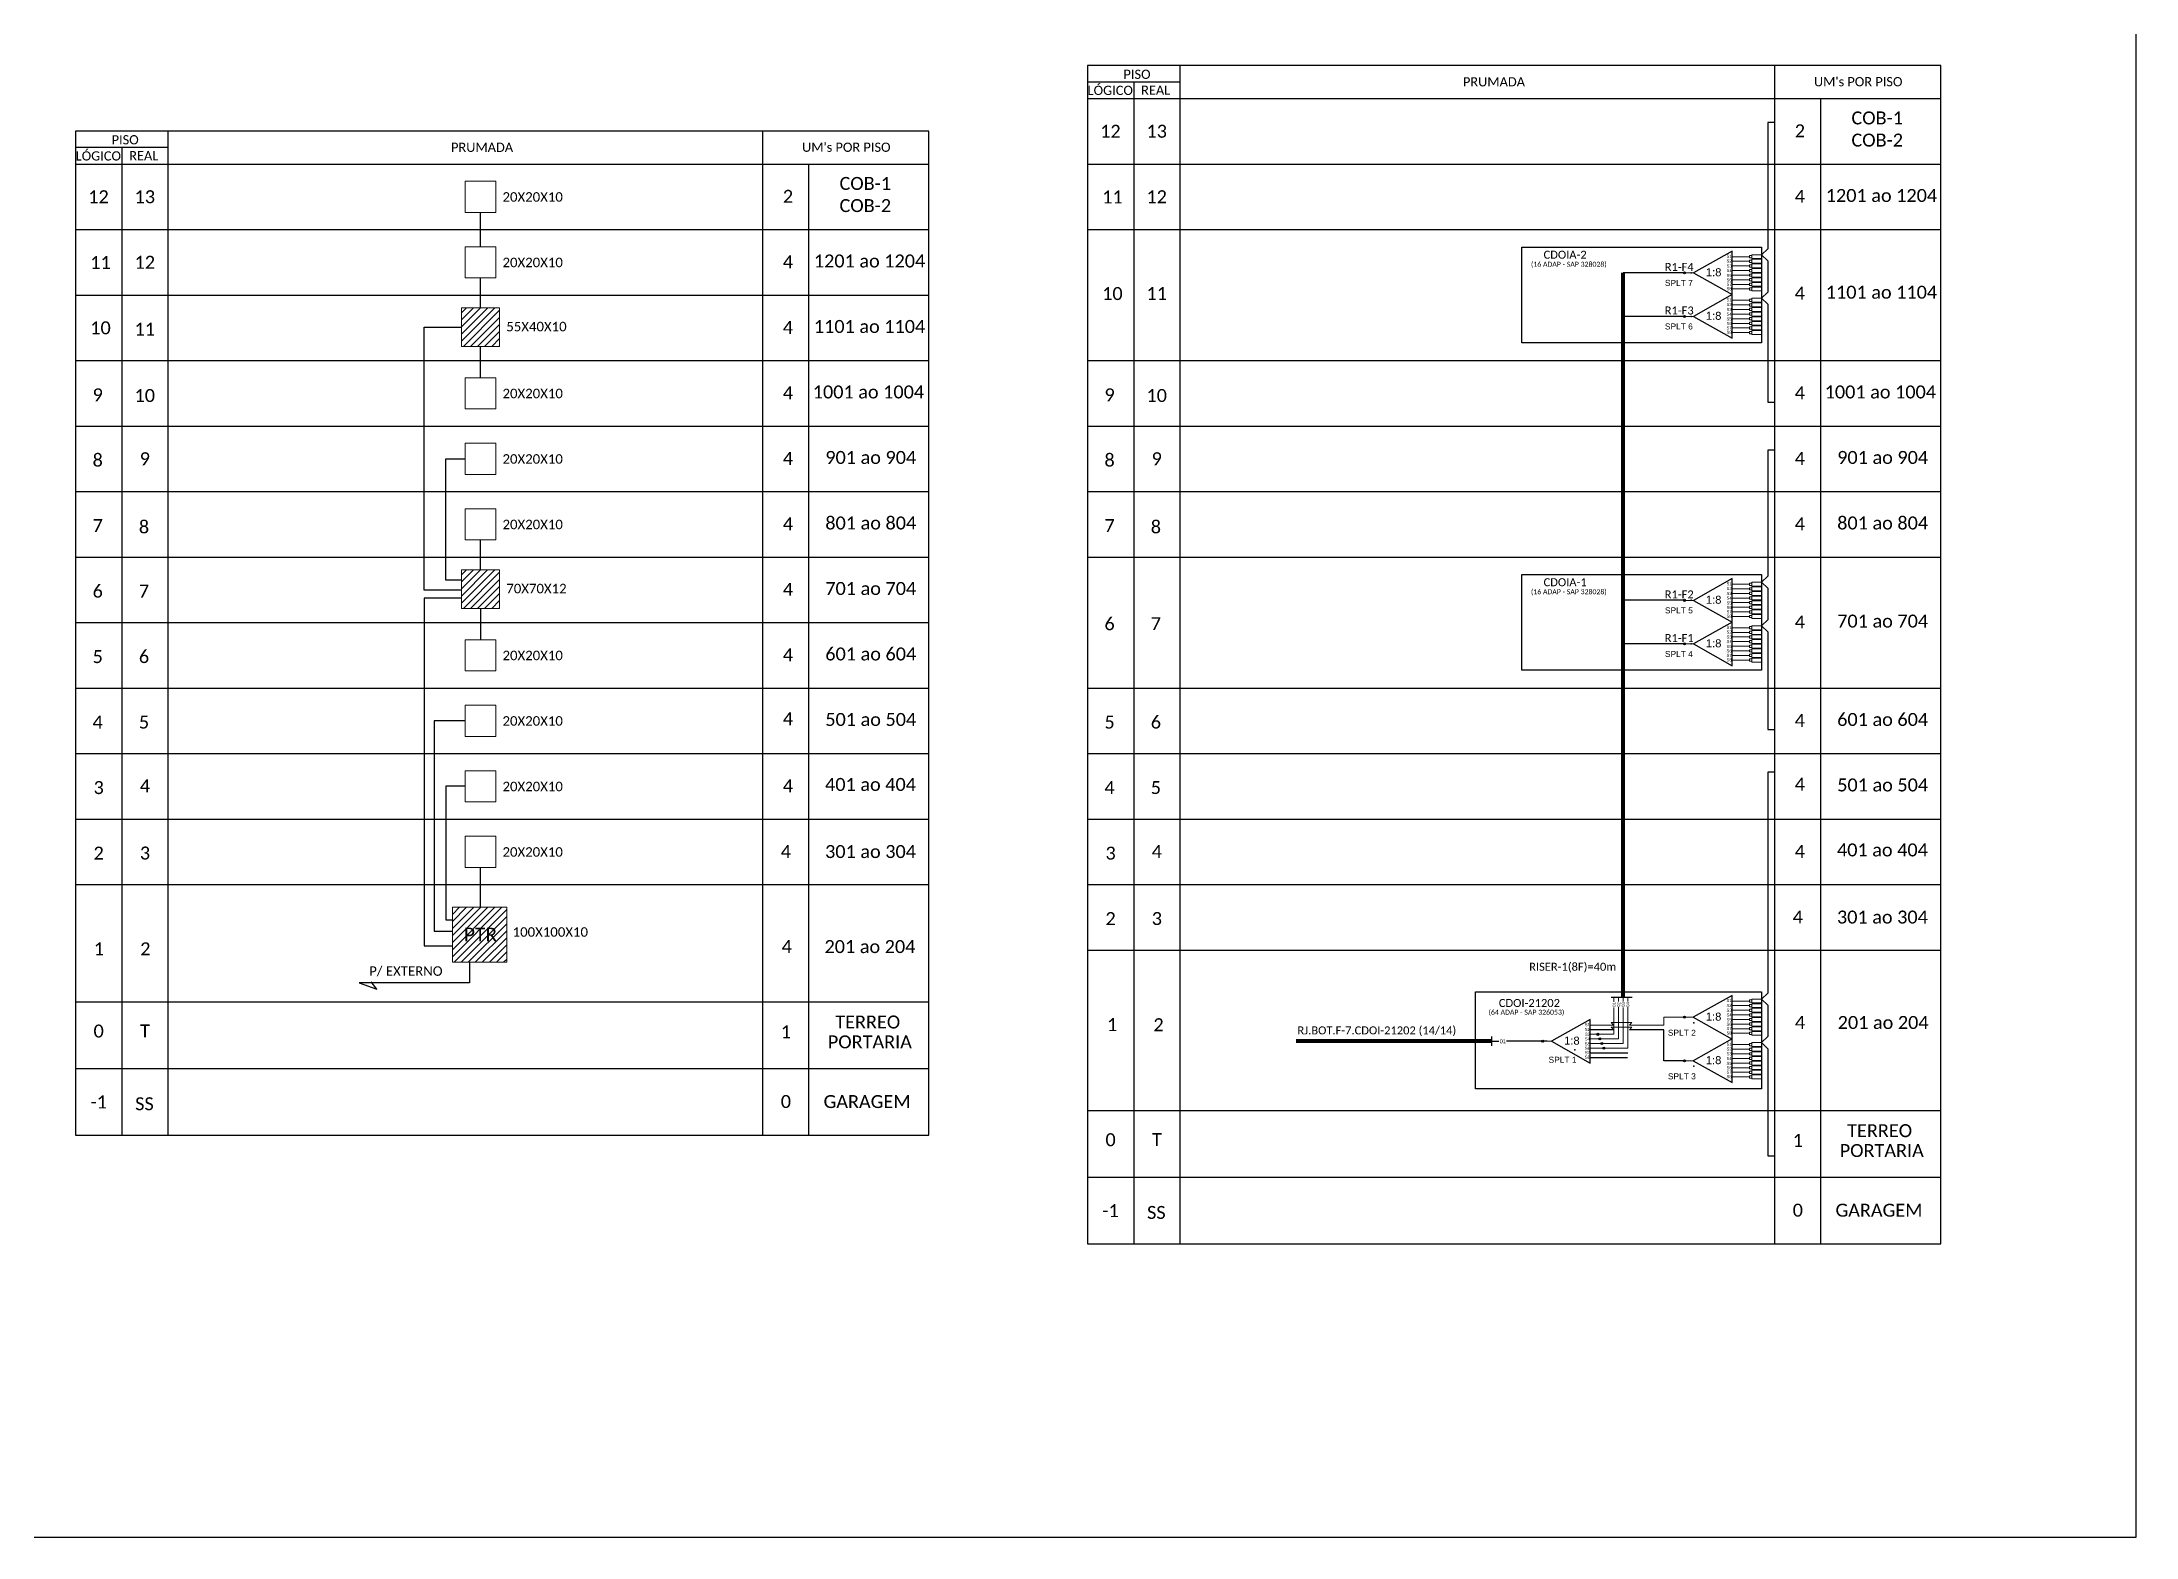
# Model space of a CAD drawing. Extents: x -4 to 837, y 1 to 595.
# Drawn here: x 314 to 837, y 1 to 375 of the extents above; entities that cross this region are included whole.
import ezdxf
from ezdxf.enums import TextEntityAlignment as Align

# ---------------------------------------------------------------- set-up
doc = ezdxf.new("R2010")
doc.units = 0
doc.styles.add('ARIAL', font='arial.ttf')
doc.styles.add('WMF-Calibri0', font='calibri.ttf')
doc.linetypes.add('RESERVA', pattern='A,0.5,-0.15,["RESERVA",Standard,S=0.18,R=0,X=0,Y=-0.1],-1.3', length=1.95)

# ---------------------------------------------------------------- blocks, each defined once
blk = doc.blocks.new('SPLT_1-8_SC-APC')
at = {"color": 1}
blk.add_lwpolyline([(-7.37, -2.1), (-17.04, -7.55), (-7.37, -13), (-7.37, -2.1)], dxfattribs=at)
at = {"color": 3, "lineweight": 0}
for points in [[(-2.99, -3.51), (-7.37, -3.51)], [(-7.37, -4.66), (-2.99, -4.66)], [(-2.41, -3.02), (-2.41, -4)], [(-2.41, -3.02), (0, -3.02)], [(-2.41, -4), (0, -4)], [(-2.41, -4.17), (-2.41, -5.16)], [(-2.41, -4.17), (0, -4.17)], [(-2.41, -5.16), (0, -5.16)], [(-7.37, -5.82), (-2.99, -5.82)], [(-7.37, -6.97), (-2.99, -6.97)], [(-7.37, -8.12), (-2.99, -8.12)], [(-7.37, -9.28), (-2.99, -9.28)], [(-7.37, -10.43), (-2.99, -10.43)], [(-2.41, -5.32), (-2.41, -6.31)], [(-2.41, -5.32), (0, -5.32)], [(-2.41, -6.31), (0, -6.31)], [(-2.41, -6.48), (-2.41, -7.46)], [(-2.41, -6.48), (0, -6.48)], [(-2.41, -7.46), (0, -7.46)], [(-2.41, -7.63), (-2.41, -8.62)], [(-2.41, -7.63), (0, -7.63)], [(-2.41, -8.62), (0, -8.62)], [(-2.41, -8.78), (-2.41, -9.77)], [(-2.41, -8.78), (0, -8.78)], [(-2.41, -9.77), (0, -9.77)], [(-2.41, -9.94), (-2.41, -10.92)], [(-2.41, -9.94), (0, -9.94)], [(-7.37, -11.58), (-2.99, -11.58)], [(-2.41, -10.92), (0, -10.92)], [(-2.41, -11.09), (-2.41, -12.08)], [(-2.41, -11.09), (0, -11.09)], [(-2.41, -12.08), (0, -12.08)]]:
    blk.add_lwpolyline(points, dxfattribs=at)
for points in [[(-2.99, -3.22), (-2.41, -3.22), (-2.41, -3.8), (-2.99, -3.8)], [(-2.99, -4.38), (-2.41, -4.38), (-2.41, -4.95), (-2.99, -4.95)], [(-2.99, -5.53), (-2.41, -5.53), (-2.41, -6.1), (-2.99, -6.1)], [(-2.99, -6.68), (-2.41, -6.68), (-2.41, -7.26), (-2.99, -7.26)], [(-2.99, -7.84), (-2.41, -7.84), (-2.41, -8.41), (-2.99, -8.41)], [(-2.99, -8.99), (-2.41, -8.99), (-2.41, -9.56), (-2.99, -9.56)], [(-2.99, -10.14), (-2.41, -10.14), (-2.41, -10.72), (-2.99, -10.72)], [(-2.99, -11.3), (-2.41, -11.3), (-2.41, -11.87), (-2.99, -11.87)]]:
    blk.add_lwpolyline(points, close=True, dxfattribs=at)
at = {"color": 1, "lineweight": 0}
blk.add_lwpolyline([(-17.04, -7.55), (-19.26, -7.55)], dxfattribs=at)
at = {"color": 1, "style": 'ARIAL'}
for s, height, p in [('S1', 0.75, (-8.74, -3.78)), ('S2', 0.75, (-8.74, -4.97)), ('1:8', 2, (-13.91, -8.4)), ('S3', 0.75, (-8.74, -6.18)), ('S4', 0.75, (-8.74, -7.36)), ('S5', 0.75, (-8.74, -8.57)), ('S6', 0.75, (-8.74, -9.69)), ('S7', 0.75, (-8.74, -10.78)), ('S8', 0.75, (-8.74, -11.9))]:
    blk.add_text(s, height=height, dxfattribs=at).set_placement(p)
blk = doc.blocks.new('SPLITTER_')
blk.add_point((0, 0))
at = {"style": 'ARIAL', "flags": 4}
blk.add_attdef('SPLT', (0, -3.26), '', height=1.5, dxfattribs=at)

msp = doc.modelspace()

# ---------------------------------------------------------------- hatches: boundary and pattern name
h = msp.add_hatch(color=3)
h.dxf.hatch_style = 1
edge = h.paths.add_edge_path()
edge.add_arc((724.3, 317.27), 0.256, 0, 360)
h = msp.add_hatch()
h.set_pattern_fill('ANSI31', color=1, scale=10, style=0)
h.set_pattern_definition([(45, (-197.8948, -90.009), (-0.8838835, 0.8838835), [])])
h.paths.add_polyline_path([(428.05, 308.48), (418.58, 308.48), (418.58, 298.88), (428.05, 298.88)])
h.paths.add_polyline_path([(425.6, 298.31), (425.6, 303.46)])
h = msp.add_hatch(color=3)
h.dxf.hatch_style = 1
edge = h.paths.add_edge_path()
edge.add_arc((724.3, 306.37), 0.256, 0, 360)
h = msp.add_hatch()
h.set_pattern_fill('ANSI31', color=1, scale=10, style=0)
h.set_pattern_definition([(45, (-197.8948, -155.4964), (-0.8838835, 0.8838835), [])])
h.paths.add_polyline_path([(428.05, 242.99), (418.58, 242.99), (418.58, 233.39), (428.05, 233.39)])
h.paths.add_polyline_path([(425.6, 232.82), (425.6, 237.97)])
h = msp.add_hatch(color=3)
h.dxf.hatch_style = 1
edge = h.paths.add_edge_path()
edge.add_arc((724.3, 235.41), 0.256, 0, 360)
h = msp.add_hatch(color=3)
h.dxf.hatch_style = 1
edge = h.paths.add_edge_path()
edge.add_arc((724.3, 224.51), 0.256, 0, 360)
h = msp.add_hatch()
h.set_pattern_fill('ANSI31', color=1, scale=10, style=0)
h.set_pattern_definition([(45, (-195.3206, -239.0322), (-0.8838835, 0.8838835), [])])
h.paths.add_polyline_path([(416.3, 144.93), (429.87, 144.93), (429.87, 158.69), (416.3, 158.69)])
h.paths.add_polyline_path([(418.3, 149.28), (428.38, 149.28), (428.38, 154.43), (418.3, 154.43)], flags=24)
h = msp.add_hatch(color=3)
h.dxf.hatch_style = 1
edge = h.paths.add_edge_path()
edge.add_arc((724.26, 131.22), 0.256, 0, 360)
h = msp.add_hatch(color=3)
h.dxf.hatch_style = 1
edge = h.paths.add_edge_path()
edge.add_arc((702.6, 126.93), 0.256, 0, 360)
h = msp.add_hatch(color=3)
h.dxf.hatch_style = 1
edge = h.paths.add_edge_path()
edge.add_arc((703.1, 125.78), 0.256, 0, 360)
h = msp.add_hatch(color=3)
h.dxf.hatch_style = 1
edge = h.paths.add_edge_path()
edge.add_arc((688.83, 125.2), 0.256, 0, 360)
h = msp.add_hatch(color=3)
h.dxf.hatch_style = 1
edge = h.paths.add_edge_path()
edge.add_arc((703.6, 124.63), 0.256, 0, 360)
h = msp.add_hatch(color=3)
h.dxf.hatch_style = 1
edge = h.paths.add_edge_path()
edge.add_arc((704.1, 123.47), 0.256, 0, 360)
h = msp.add_hatch(color=3)
h.dxf.hatch_style = 1
edge = h.paths.add_edge_path()
edge.add_arc((724.26, 120.32), 0.256, 0, 360)

# ---------------------------------------------------------------- linework, layer by layer
for p, q in [((837.17, 1.26), (837.17, 595.26)), ((575.02, 369.05), (575.02, 74.55)), ((788.34, 74.55), (788.34, 369.05)), ((322.07, 352.68), (322.07, 101.7)), ((535.39, 101.7), (535.39, 352.68)), ((322.07, 118.38), (535.39, 118.38)), ((575.02, 91.23), (788.34, 91.23)), ((-3.83, 1.26), (837.17, 1.26))]:
    msp.add_line(p, q)
at = {"color": 3}
msp.add_line((689.94, 125.2), (679.75, 125.2), dxfattribs=at)
at = {"color": 0}
for points in [[(788.34, 369.05), (575.02, 369.05)], [(598.17, 364.93), (575.02, 364.93)], [(535.39, 352.68), (322.07, 352.68)], [(345.22, 348.56), (322.07, 348.56)]]:
    msp.add_lwpolyline(points, dxfattribs=at)
for points in [[(598.17, 74.55), (598.17, 369.05)], [(746.75, 369.05), (746.75, 74.55)], [(586.6, 364.93), (586.6, 74.55)], [(575.02, 360.82), (788.34, 360.82)], [(758.32, 74.55), (758.32, 360.82)], [(345.22, 101.7), (345.22, 352.68)], [(493.8, 352.68), (493.8, 101.7)], [(333.65, 348.56), (333.65, 101.7)], [(322.07, 344.45), (535.39, 344.45)], [(505.37, 101.7), (505.37, 344.45)], [(575.02, 344.45), (788.34, 344.45)], [(322.07, 328.08), (535.39, 328.08)], [(575.02, 328.08), (788.34, 328.08)], [(322.07, 311.71), (535.39, 311.71)], [(322.07, 295.34), (535.39, 295.34)], [(575.02, 295.34), (788.34, 295.34)], [(322.07, 278.96), (535.39, 278.96)], [(575.02, 278.96), (788.34, 278.96)], [(322.07, 262.59), (535.39, 262.59)], [(575.02, 262.59), (788.34, 262.59)], [(322.07, 246.22), (535.39, 246.22)], [(575.02, 246.22), (788.34, 246.22)], [(322.07, 229.85), (535.39, 229.85)], [(322.07, 213.48), (535.39, 213.48)], [(575.02, 213.48), (788.34, 213.48)], [(322.07, 197.1), (535.39, 197.1)], [(575.02, 197.1), (788.34, 197.1)], [(322.07, 180.73), (535.39, 180.73)], [(575.02, 180.73), (788.34, 180.73)], [(322.07, 164.36), (535.39, 164.36)], [(575.02, 164.36), (788.34, 164.36)], [(575.02, 147.99), (788.34, 147.99)], [(322.07, 135.06), (535.39, 135.06)], [(575.02, 107.91), (788.34, 107.91)], [(322.07, 101.7), (535.39, 101.7)], [(575.02, 74.55), (788.34, 74.55)]]:
    msp.add_lwpolyline(points)
at = {"color": 3}
for points in [[(746.75, 354.83), (745.1, 354.83), (745.09, 323.3), (743.53, 321.8), (745.09, 320.29), (745.09, 312.4), (743.53, 310.9), (745.09, 309.39), (745.09, 284.96), (746.75, 284.96)], [(423.32, 323.78), (423.32, 332.38)], [(423.32, 308.48), (423.32, 316.01)], [(418.58, 237.98), (409.22, 237.98), (409.22, 303.68), (418.58, 303.68)], [(423.32, 291.03), (423.32, 298.88)], [(746.75, 272.97), (745.1, 272.97), (745.09, 241.44), (743.53, 239.94), (745.09, 238.43), (745.09, 230.55), (743.53, 229.04), (745.09, 227.53), (745.09, 203.1), (746.75, 203.1)], [(418.58, 240.45), (414.66, 240.45), (414.66, 270.78), (419.49, 270.78)], [(423.32, 242.99), (423.32, 250.52)], [(418.58, 235.93), (409.22, 235.93), (409.22, 149.02), (416.3, 149.02)], [(423.32, 233.39), (423.32, 225.55)], [(419.49, 205.29), (411.71, 205.29), (411.71, 152.75), (416.3, 152.75)], [(419.49, 188.92), (414.66, 188.92), (414.66, 155.57), (416.3, 155.57)], [(746.74, 192.43), (745.09, 192.43), (745.09, 137.25), (743.54, 135.75), (745.09, 134.24), (745.09, 126.36), (743.52, 124.85), (745.09, 123.34), (745.09, 115.46), (745.09, 115.46), (745.09, 115.46), (745.09, 111.45), (745.09, 111.45), (745.09, 111.45), (745.09, 96.54), (746.75, 96.54)], [(423.32, 158.69), (423.32, 168.66)], [(676.13, 125.2), (677.86, 125.2)]]:
    msp.add_lwpolyline(points, dxfattribs=at)
at = {"lineweight": 0}
for points in [[(427.16, 340.15), (419.49, 340.15), (419.49, 332.38), (427.16, 332.38)], [(427.16, 323.78), (419.49, 323.78), (419.49, 316.01), (427.16, 316.01)], [(427.16, 291.03), (419.49, 291.03), (419.49, 283.26), (427.16, 283.26)], [(427.16, 274.66), (419.49, 274.66), (419.49, 266.89), (427.16, 266.89)], [(427.16, 258.29), (419.49, 258.29), (419.49, 250.52), (427.16, 250.52)], [(427.16, 225.55), (419.49, 225.55), (419.49, 217.78), (427.16, 217.78)], [(427.16, 209.17), (419.49, 209.17), (419.49, 201.41), (427.16, 201.41)], [(427.16, 192.8), (419.49, 192.8), (419.49, 185.03), (427.16, 185.03)], [(427.16, 176.43), (419.49, 176.43), (419.49, 168.66), (427.16, 168.66)]]:
    msp.add_lwpolyline(points, close=True, dxfattribs=at)
at = {"color": 1}
for points in [[(683.62, 323.69), (743.53, 323.69), (743.53, 299.8), (683.62, 299.8)], [(683.62, 241.83), (743.53, 241.83), (743.53, 217.94), (683.62, 217.94)], [(672.05, 137.55), (743.52, 137.55), (743.52, 113.29), (672.05, 113.29)]]:
    msp.add_lwpolyline(points, close=True, dxfattribs=at)
at = {"color": 5, "const_width": 1}
msp.add_lwpolyline([(708.92, 317.27), (708.92, 136.23)], dxfattribs=at)
at = {"color": 5}
for points in [[(724.27, 317.27), (708.92, 317.27)], [(724.27, 306.37), (708.92, 306.37)], [(724.27, 235.41), (708.92, 235.41)], [(724.27, 224.51), (708.92, 224.51)], [(705.95, 136.23), (711.23, 136.23)]]:
    msp.add_lwpolyline(points, dxfattribs=at)
at = {"color": 1, "lineweight": 0}
for points in [[(428.05, 308.48), (418.58, 308.48), (418.58, 298.88), (428.05, 298.88)], [(428.05, 242.99), (418.58, 242.99), (418.58, 233.39), (428.05, 233.39)], [(416.3, 158.69), (429.87, 158.69), (429.87, 144.93), (416.3, 144.93)]]:
    msp.add_lwpolyline(points, close=True, dxfattribs=at)
at = {"color": 1}
for points in [[(420.58, 144.93), (420.58, 139.82), (392.95, 139.82)], [(392.95, 139.82), (397.36, 138.23)], [(397.36, 138.23), (395.95, 140.06)], [(676.13, 124.04), (676.13, 126.4)], [(700.72, 130.65), (691.05, 125.2), (700.72, 119.76), (700.72, 130.65)]]:
    msp.add_lwpolyline(points, dxfattribs=at)
at = {"color": 5, "lineweight": 0}
for points in [[(706.61, 136.23), (706.61, 135.07)], [(707.76, 136.23), (707.76, 135.11)], [(708.92, 136.39), (708.92, 135.1)], [(710.08, 136.23), (710.08, 135.11)], [(706.61, 133.64), (706.61, 126.93), (702.84, 126.93)], [(703.34, 125.78), (707.76, 125.78), (707.76, 133.68)], [(703.84, 124.63), (708.92, 124.63), (708.92, 133.67)], [(704.34, 123.47), (710.08, 123.47), (710.08, 133.68)]]:
    msp.add_lwpolyline(points, dxfattribs=at)
at = {"color": 7, "lineweight": 0}
for points in [[(724.26, 131.22), (719.08, 131.22), (719.08, 129.24), (710.53, 129.24)], [(706.54, 129.24), (700.72, 129.24)], [(702.6, 126.93), (700.72, 126.93)], [(700.72, 125.78), (703.1, 125.78)], [(706.54, 129.24), (705.98, 129.87), (706.95, 129.87)], [(706.54, 128.09), (705.98, 128.71), (706.95, 128.71)], [(710.53, 129.24), (711.08, 129.87), (706.95, 129.87)], [(710.53, 128.09), (711.08, 128.71), (706.95, 128.71)], [(700.72, 124.63), (703.6, 124.63)], [(700.72, 123.47), (704.1, 123.47)]]:
    msp.add_lwpolyline(points, dxfattribs=at)
at = {"color": 1, "const_width": 1}
msp.add_lwpolyline([(627.16, 125.25), (676.13, 125.25)], dxfattribs=at)
at = {"color": 7}
for points in [[(706.54, 128.09), (700.72, 128.09)], [(724.26, 120.32), (719.08, 120.32), (719.08, 128.09), (710.53, 128.09)]]:
    msp.add_lwpolyline(points, dxfattribs=at)
at = {"color": 1, "lineweight": 0}
msp.add_lwpolyline([(691.05, 125.2), (688.83, 125.2)], dxfattribs=at)
at = {"color": 8, "linetype": 'RESERVA', "ltscale": 4}
for points in [[(700.72, 122.32), (710.08, 122.32)], [(700.72, 121.17), (710.04, 121.17)]]:
    msp.add_lwpolyline(points, dxfattribs=at)
at = {"color": 3}
for centre, radius in [((724.3, 317.27), 0.256), ((724.3, 306.37), 0.256), ((724.3, 235.41), 0.256), ((724.3, 224.51), 0.256), ((724.26, 131.22), 0.256), ((702.6, 126.93), 0.256), ((703.1, 125.78), 0.256), ((703.1, 125.78), 0.242), ((688.83, 125.2), 0.256), ((703.6, 124.63), 0.256), ((703.6, 124.63), 0.242), ((704.1, 123.47), 0.256), ((704.1, 123.47), 0.242), ((724.26, 120.32), 0.256)]:
    msp.add_circle(centre, radius, dxfattribs=at)

# ---------------------------------------------------------------- block references
for p in [(743.53, 324.81), (743.53, 313.92), (743.53, 242.95), (743.53, 232.06), (743.52, 138.76), (743.52, 127.87)]:
    msp.add_blockref('SPLT_1-8_SC-APC', p, dxfattribs=at)
ref = msp.add_blockref('SPLITTER_', (725.91, 317.27), dxfattribs=dict(xscale=-1))
ref.add_attrib('SPLT', 'SPLT 7', (719.38, 314), dxfattribs={"height": 1.5, "style": 'ARIAL'})
ref = msp.add_blockref('SPLITTER_', (725.91, 306.37), dxfattribs=dict(xscale=-1))
ref.add_attrib('SPLT', 'SPLT 6', (719.38, 303.11), dxfattribs={"height": 1.5, "style": 'ARIAL'})
ref = msp.add_blockref('SPLITTER_', (725.91, 235.41), dxfattribs=dict(xscale=-1))
ref.add_attrib('SPLT', 'SPLT 5', (719.38, 232.15), dxfattribs={"height": 1.5, "style": 'ARIAL'})
ref = msp.add_blockref('SPLITTER_', (725.91, 224.51), dxfattribs=dict(xscale=-1))
ref.add_attrib('SPLT', 'SPLT 4', (719.38, 221.25), dxfattribs={"height": 1.5, "style": 'ARIAL'})
ref = msp.add_blockref('SPLITTER_', (726.65, 129.84), dxfattribs=dict(xscale=-1))
ref.add_attrib('SPLT', 'SPLT 2', (720.12, 126.58), dxfattribs={"height": 1.5, "style": 'ARIAL'})
ref = msp.add_blockref('SPLITTER_', (696.83, 123.08), dxfattribs=dict(xscale=-1))
ref.add_attrib('SPLT', 'SPLT 1', (690.3, 119.82), dxfattribs={"height": 1.5, "style": 'ARIAL'})
ref = msp.add_blockref('SPLITTER_', (726.65, 118.94), dxfattribs=dict(xscale=-1))
ref.add_attrib('SPLT', 'SPLT 3', (720.12, 115.68), dxfattribs={"height": 1.5, "style": 'ARIAL'})

# ---------------------------------------------------------------- texts
at = {"color": 0, "style": 'WMF-Calibri0'}
for s, p in [('     PISO', (579.98, 365.74)), ('  LÓGICO', (573.44, 361.72)), ('    REAL', (585.2, 361.77)), ('PRUMADA', (668.89, 363.86)), ("UM's POR PISO", (756.63, 363.89)), ('     PISO', (327.04, 349.37)), ('  LÓGICO', (320.49, 345.34)), ('    REAL', (332.25, 345.4)), ('PRUMADA', (415.94, 347.49)), ("UM's POR PISO", (503.68, 347.51))]:
    msp.add_text(s, height=2.3, dxfattribs=at).set_placement(p)
at = {"color": 7, "style": 'WMF-Calibri0'}
for s, height, p in [('COB-1', 3.24, (766.01, 354.36)), ('COB-2', 3.24, (766.01, 348.82)), ('COB-1', 3.24, (513.06, 337.99)), ('20X20X10', 2.373, (428.81, 335.04)), ('COB-2', 3.24, (513.06, 332.45)), ('1201 ao 1204', 3.24, (759.59, 334.98)), ('20X20X10', 2.373, (428.81, 318.67)), ('1201 ao 1204', 3.24, (506.64, 318.61)), ('1101 ao 1104', 3.24, (759.59, 310.8)), ('55X40X10', 2.373, (429.75, 302.64)), ('1101 ao 1104', 3.24, (506.64, 302.24)), ('20X20X10', 2.373, (428.81, 285.92)), ('1001 ao 1004', 3.24, (506.36, 285.87)), ('1001 ao 1004', 3.24, (759.31, 285.87)), ('901 ao 904', 3.24, (509.5, 269.5)), ('901 ao 904', 3.24, (762.45, 269.5)), ('20X20X10', 2.373, (428.81, 269.55)), ('801 ao 804', 3.24, (509.5, 253.12)), ('801 ao 804', 3.24, (762.45, 253.12)), ('20X20X10', 2.373, (428.81, 253.18)), ('70X70X12', 2.373, (429.75, 237.16)), ('701 ao 704', 3.24, (509.5, 236.75)), ('701 ao 704', 3.24, (762.45, 228.6)), ('20X20X10', 2.373, (428.81, 220.44)), ('601 ao 604', 3.24, (509.5, 220.38)), ('20X20X10', 2.373, (428.81, 204.07)), ('501 ao 504', 3.24, (509.5, 204.01)), ('601 ao 604', 3.24, (762.45, 204.01)), ('20X20X10', 2.373, (428.81, 187.69)), ('401 ao 404', 3.24, (509.44, 187.77)), ('501 ao 504', 3.24, (762.45, 187.64)), ('20X20X10', 2.373, (428.81, 171.32)), ('301 ao 304', 3.24, (509.44, 170.99)), ('401 ao 404', 3.24, (762.39, 171.4)), ('301 ao 304', 3.24, (762.39, 154.62)), ('PTR', 3.433, (419.16, 150.16)), ('100X100X10', 2.373, (431.34, 151.32)), ('201 ao 204', 3.24, (509.3, 147.24)), ('P/ EXTERNO', 2.373, (395.47, 141.56)), ('TERREO', 3.24, (512, 128.39)), ('201 ao 204', 3.24, (762.57, 128.27)), ('PORTARIA', 3.24, (510.13, 123.42)), ('GARAGEM', 3.24, (509.07, 108.5)), ('PORTARIA', 3.24, (763.08, 96.26)), ('TERREO', 3.24, (764.95, 101.23)), ('GARAGEM', 3.24, (762.02, 81.35))]:
    msp.add_text(s, height=height, dxfattribs=at).set_placement(p)
for s, p in [('12', (580.77, 352.65)), ('13', (592.34, 352.65)), ('12', (327.82, 336.28)), ('13', (339.39, 336.28)), ('11', (581.27, 336.22)), ('12', (592.34, 336.28)), ('11', (328.32, 319.85)), ('12', (339.39, 319.9)), ('10', (581.27, 312.08)), ('11', (592.34, 312.11)), ('10', (328.32, 303.52)), ('11', (339.39, 303.19)), ('10', (339.39, 286.6)), ('10', (592.34, 286.6)), ('9', (339.39, 270.79)), ('9', (592.34, 270.79))]:
    msp.add_text(s, height=3.24, dxfattribs=at).set_placement(p, align=Align.MIDDLE_CENTER)
at = {"color": 1, "style": 'WMF-Calibri0'}
for s, p in [('(16 ADAP - SAP 328028)', (695.36, 318.78)), ('(16 ADAP - SAP 328028)', (695.36, 236.92)), ('(64 ADAP - SAP 326053)', (684.76, 131.83))]:
    msp.add_text(s, height=1.25, dxfattribs=at).set_placement(p, align=Align.CENTER)
at = {"color": 1}
for s, height, style, p in [('CDOIA-2', 2, 'WMF-Calibri0', (689.05, 320.79)), ('CDOIA-1', 2, 'WMF-Calibri0', (689.05, 238.93)), ('CDOI-21202', 2, 'WMF-Calibri0', (677.86, 133.76)), ('1:8', 2, 'ARIAL', (694.18, 124.35)), ('S1', 0.75, 'ARIAL', (699.35, 128.97)), ('S2', 0.75, 'ARIAL', (699.35, 127.78)), ('S3', 0.75, 'ARIAL', (699.35, 126.57)), ('S4', 0.75, 'ARIAL', (699.35, 125.4)), ('S5', 0.75, 'ARIAL', (699.35, 124.18)), ('S6', 0.75, 'ARIAL', (699.35, 123.06)), ('S7', 0.75, 'ARIAL', (699.35, 121.97)), ('S8', 0.75, 'ARIAL', (699.35, 120.85))]:
    msp.add_text(s, height=height, dxfattribs=dict(at, style=style)).set_placement(p)
at = {"color": 5, "style": 'WMF-Calibri0'}
for s, p in [('R1-F4', (719.33, 317.74)), ('R1-F3', (719.33, 306.85)), ('R1-F2', (719.33, 235.88)), ('R1-F1', (719.33, 224.99)), ('RISER-1(8F)=40m', (685.45, 142.82))]:
    msp.add_text(s, height=2, dxfattribs=at).set_placement(p)
at = {"style": 'ARIAL'}
for s, p in [('01', (706.66, 134.36)), ('02', (707.82, 134.36)), ('03', (708.97, 134.36)), ('04', (710.13, 134.36))]:
    msp.add_text(s, height=0.75, rotation=90, dxfattribs=at).set_placement(p, align=Align.MIDDLE_CENTER)
at = {"color": 1, "style": 'WMF-Calibri0'}
msp.add_text('RJ.BOT.F-7.CDOI-21202 (14/14)', height=2, dxfattribs=at).set_placement((647.37, 127.91, 3.73), align=Align.MIDDLE_CENTER)
at = {"style": 'ARIAL'}
msp.add_text('01', height=1, dxfattribs=at).set_placement((678.86, 125.2), align=Align.MIDDLE_CENTER)
at = {"color": 7, "style": 'WMF-Calibri0'}
for tag, flags, p in [('2', 4, (753.12, 352.75)), ('2', 4, (500.17, 336.38)), ('4', 4, (753.12, 336.38)), ('4', 4, (500.17, 320.01)), ('4', 4, (753.12, 312.2)), ('4', 4, (500.17, 303.63)), ('9', 4, (327.62, 286.76)), ('4', 4, (500.17, 287.26)), ('9', 4, (580.56, 286.76)), ('4', 4, (753.12, 287.26)), ('8', 4, (327.62, 270.46)), ('4', 4, (500.17, 270.89)), ('8', 4, (580.56, 270.46)), ('4', 4, (753.12, 270.89)), ('7', 4, (327.62, 254.08)), ('8', 4, (339.19, 253.78)), ('4', 4, (500.17, 254.52)), ('7', 4, (580.56, 254.08)), ('8', 4, (592.14, 253.78)), ('4', 4, (753.12, 254.52)), ('6', 4, (327.62, 237.71)), ('7', 4, (339.19, 237.73)), ('4', 4, (500.17, 238.15)), ('6', 4, (580.56, 229.56)), ('7', 4, (592.14, 229.57)), ('4', 4, (753.12, 229.99)), ('5', 4, (327.62, 221.34)), ('6', 4, (339.19, 221.35)), ('4', 4, (500.17, 221.78)), ('4', 4, (327.62, 204.97)), ('5', 4, (339.19, 204.98)), ('4', 4, (500.17, 205.82)), ('5', 4, (580.56, 204.97)), ('6', 4, (592.14, 204.98)), ('4', 4, (753.12, 205.4)), ('3', 4, (327.86, 188.6)), ('4', 4, (339.43, 189.03)), ('4', 4, (500.17, 189.03)), ('4', 4, (580.56, 188.6)), ('5', 4, (592.14, 188.61)), ('4', 4, (753.12, 189.45)), ('2', 4, (327.86, 172.22)), ('3', 4, (339.43, 172.24)), ('4', 4, (499.65, 172.63)), ('3', 4, (580.81, 172.22)), ('4', 4, (592.38, 172.65)), ('4', 4, (753.12, 172.66)), ('2', 4, (580.81, 155.85)), ('3', 4, (592.38, 155.87)), ('4', 4, (752.6, 156.25)), ('1', 4, (327.91, 148.31)), ('2', 4, (339.53, 148.3)), ('4', 4, (499.88, 148.88)), ('1', 4, (581.19, 129.34)), ('2', 4, (592.8, 129.33)), ('4', 4, (753.16, 129.91)), ('0', 4, (327.86, 127.75)), ('T', 12, (339.43, 127.78)), ('1', 4, (499.65, 127.58)), ('-1', 4, (327.86, 110.02)), ('SS', 4, (339.3, 109.57)), ('0', 4, (499.65, 110.14)), ('0', 4, (580.81, 100.59)), ('T', 12, (592.38, 100.63)), ('1', 4, (752.6, 100.42)), ('-1', 4, (580.81, 82.86)), ('SS', 4, (592.25, 82.41)), ('0', 4, (752.6, 82.98))]:
    msp.add_attdef(tag, text='XX', height=3.24, dxfattribs=dict(at, flags=flags)).set_placement(p, align=Align.MIDDLE_CENTER)

doc.saveas('drawing.dxf')
